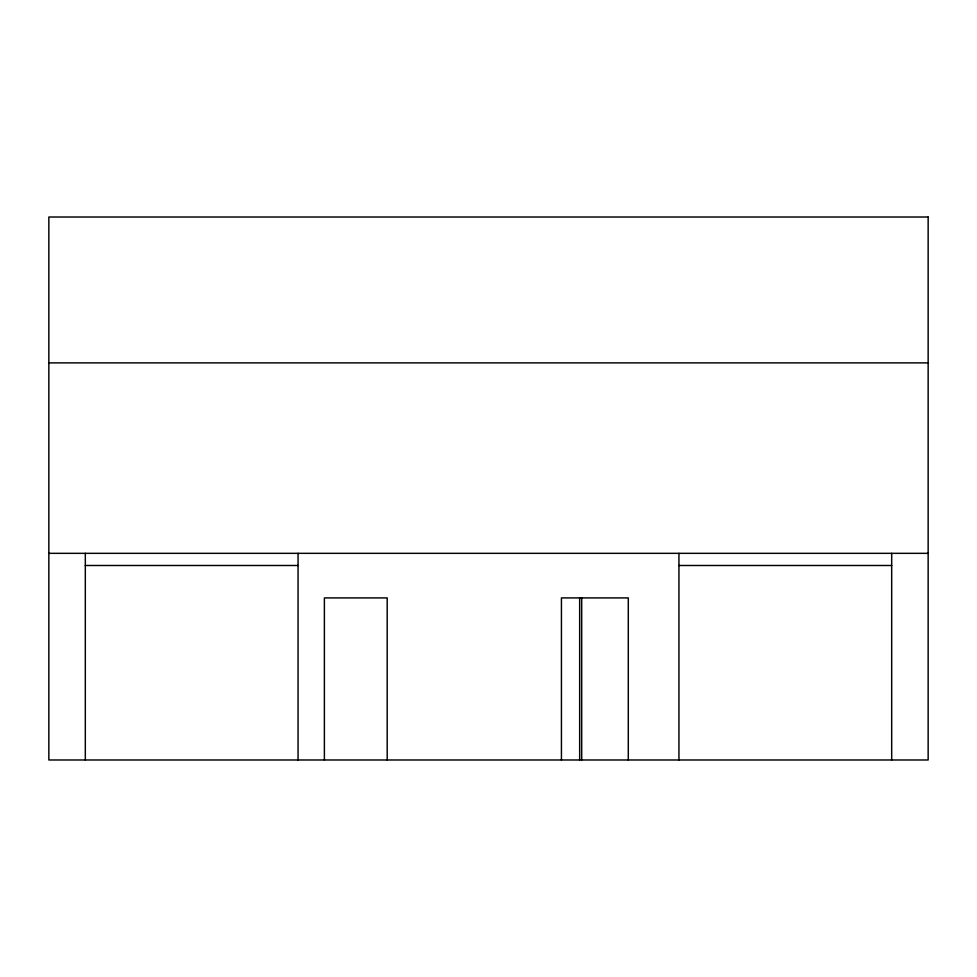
<?xml version="1.0" encoding="UTF-8"?>
<svg xmlns="http://www.w3.org/2000/svg" width="977" height="977" viewBox="0 0 977 977"><rect width="100%" height="100%" fill="white"/><g stroke="black" fill="none" stroke-linecap="round" stroke-linejoin="round"><path stroke-width="1.47" d="M48.85 362.882L928.15 362.882M48.85 553.336L928.15 553.336M85.317 565.488L298.058 565.488M678.942 565.488L891.683 565.488M891.683 553.336L891.683 759.984M678.942 553.336L678.942 759.984M628.296 759.984L628.296 597.912L561.433 597.912L561.433 759.984M581.694 597.875L581.694 759.984M579.666 597.912L579.666 759.984M387.197 759.984L387.197 597.912L324.388 597.912L324.388 759.984M298.058 553.336L298.058 759.984M85.317 553.336L85.317 759.984M928.15 217.016L48.85 217.016L48.85 759.984L928.15 759.984L928.15 217.016"/></g></svg>
